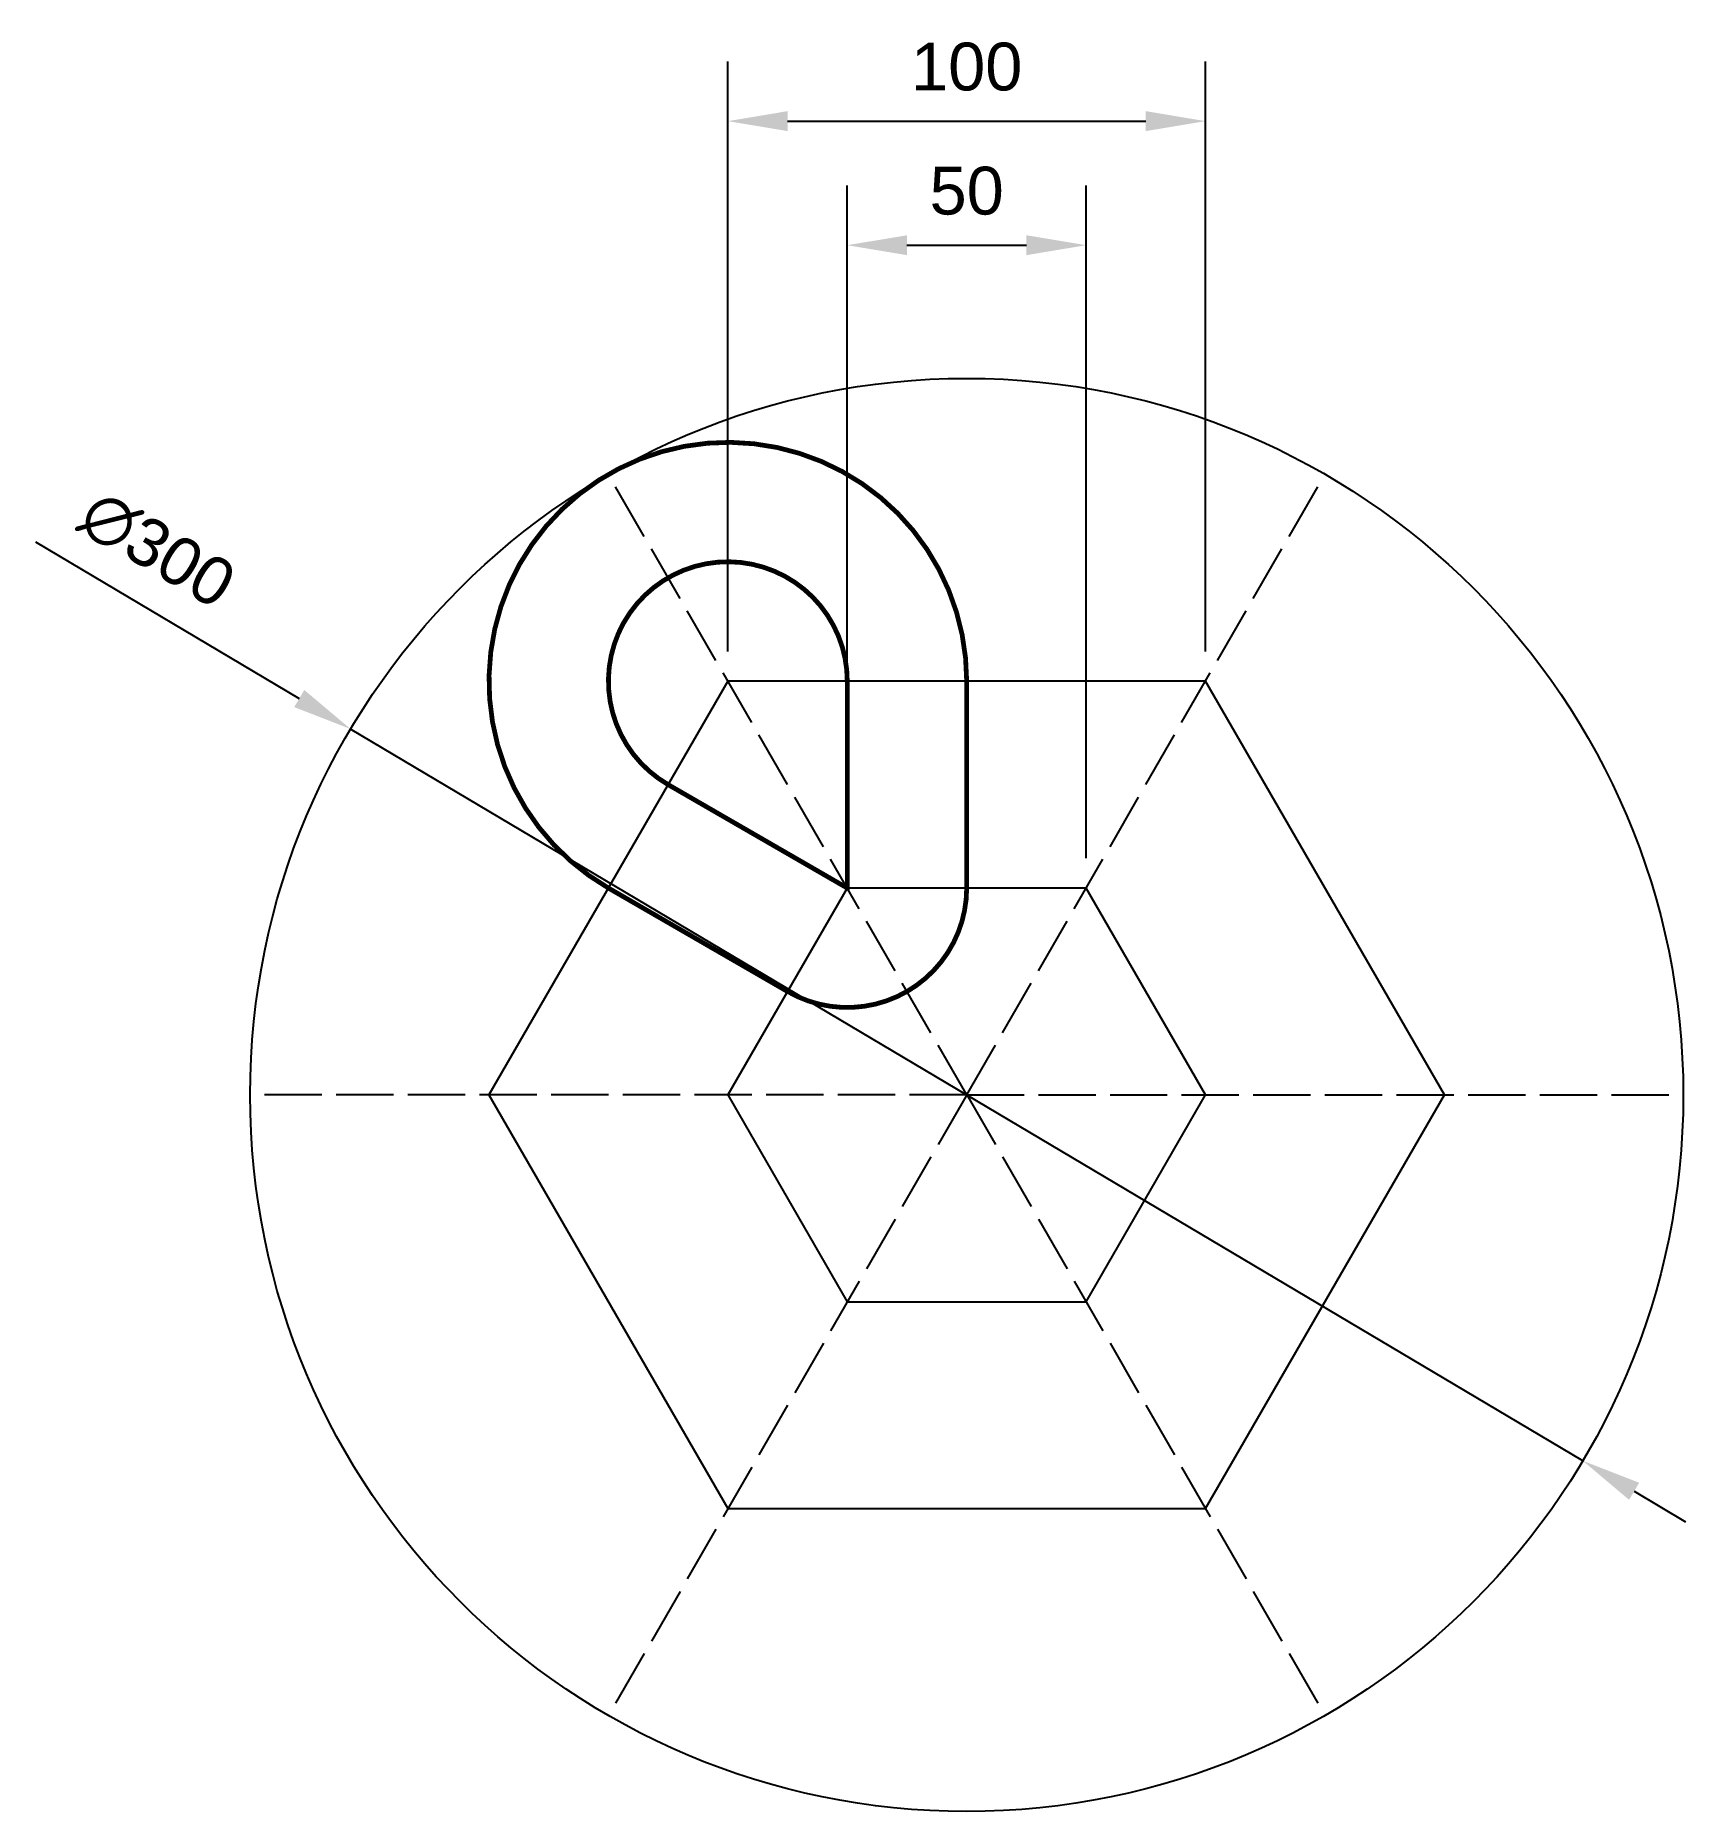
# Model space of a CAD drawing. Header units: millimetres. Extents: x -195 to 150, y -150 to 222.
import ezdxf

# ---------------------------------------------------------------- set-up
doc = ezdxf.new("R2010")
doc.units = ezdxf.units.MM
doc.linetypes.add('ACAD_ISO02W100', pattern=[15, 12, -3])
for name, color, linetype in [('AUXILIARES', 252, 'Continuous'), ('COTAS', 252, 'Continuous'), ('DISCONTINUAS', 252, 'ACAD_ISO02W100')]:
    doc.layers.add(name, color=color, linetype=linetype)
doc.styles.get("Standard").update_dxf_attribs({"font": 'arial.ttf'})
doc.dimstyles.new('ISO-25', dxfattribs={"dimtxt": 10, "dimasz": 12.5, "dimexe": 12.5, "dimexo": 6.25, "dimgap": 6.25, "dimtad": 1, "dimtxsty": 'Standard', "dimcen": 2.5, "dimadec": 0, "dimazin": 0, "dimtfac": 1, "dimtmove": 0, "dimatfit": 3, "dimfxl": 1, "dimarcsym": 0})

# ---------------------------------------------------------------- blocks, each defined once
blk = doc.blocks.new('*D1')
at = {"layer": 'COTAS', "color": 0, "lineweight": -2, "transparency": 16777216}
for p, q in [((-50, 92.85), (-50, 216.34)), ((50, 92.85), (50, 216.34)), ((-37.5, 203.84), (37.5, 203.84))]:
    blk.add_line(p, q, dxfattribs=at)
at = {"layer": 'COTAS', "color": 0, "transparency": 16777216}
for points in [[(-37.5, 205.93), (-37.5, 201.76), (-50, 203.84)], [(37.5, 205.93), (37.5, 201.76), (50, 203.84)]]:
    blk.add_solid(points, dxfattribs=at)
at = {"layer": 'Defpoints', "color": 0, "transparency": 16777216}
for p in [(50, 203.84), (-50, 86.6), (50, 86.6)]:
    blk.add_point(p, dxfattribs=at)
at = {"layer": 'COTAS', "color": 0, "transparency": 16777216, "insert": (0, 215.2), "char_height": 10, "attachment_point": 5}
blk.add_mtext('100', dxfattribs=at)
blk = doc.blocks.new('*D2')
at = {"layer": 'COTAS', "color": 0, "lineweight": -2, "transparency": 16777216}
for p, q in [((-25, 49.55), (-25, 190.37)), ((25, 49.55), (25, 190.37)), ((-12.5, 177.87), (12.5, 177.87))]:
    blk.add_line(p, q, dxfattribs=at)
at = {"layer": 'COTAS', "color": 0, "transparency": 16777216}
for points in [[(-12.5, 179.95), (-12.5, 175.78), (-25, 177.87)], [(12.5, 179.95), (12.5, 175.78), (25, 177.87)]]:
    blk.add_solid(points, dxfattribs=at)
at = {"layer": 'Defpoints', "color": 0, "transparency": 16777216}
for p in [(25, 177.87), (-25, 43.3), (25, 43.3)]:
    blk.add_point(p, dxfattribs=at)
at = {"layer": 'COTAS', "color": 0, "transparency": 16777216, "insert": (0, 189.22), "char_height": 10, "attachment_point": 5}
blk.add_mtext('50', dxfattribs=at)
blk = doc.blocks.new('*D3')
at = {"layer": 'COTAS', "color": 0, "lineweight": -2, "transparency": 16777216}
for p, q in [((-194.93, 115.76), (-139.72, 82.97)), ((128.97, -76.59), (-128.97, 76.59)), ((139.72, -82.97), (150.47, -89.35))]:
    blk.add_line(p, q, dxfattribs=at)
at = {"layer": 'COTAS', "color": 0, "transparency": 16777216}
for points in [[(-138.66, 84.76), (-140.78, 81.18), (-128.97, 76.59)], [(140.78, -81.18), (138.66, -84.76), (128.97, -76.59)]]:
    blk.add_solid(points, dxfattribs=at)
at = {"layer": 'Defpoints', "color": 0, "transparency": 16777216}
for p in [(-128.97, 76.59), (128.97, -76.59)]:
    blk.add_point(p, dxfattribs=at)
at = {"layer": 'COTAS', "color": 0, "transparency": 16777216, "insert": (-169.45, 114.16), "char_height": 10, "attachment_point": 5, "rotation": 329.2967}
blk.add_mtext('∅300', dxfattribs=at)

msp = doc.modelspace()

# ---------------------------------------------------------------- linework, layer by layer
at = {"const_width": 1}
for points in [[(0, 43.301), (0, 86.603, 1.7320508), (-75, 43.301), (-37.5, 21.651, 0.5773503)], [(-25, 43.301), (-25, 86.603, 1.7320508), (-62.5, 64.952)]]:
    msp.add_lwpolyline(points, format="xyb", close=True, dxfattribs=at)
at = {"layer": 'AUXILIARES'}
for points in [[(-50, 86.603), (-100, 0), (-50, -86.603), (50, -86.603), (100, 0), (50, 86.603)], [(-25, 43.301), (-50, 0), (-25, -43.301), (25, -43.301), (50, 0), (25, 43.301)]]:
    msp.add_lwpolyline(points, close=True, dxfattribs=at)
msp.add_circle((0, 0), 150, dxfattribs=at)
at = {"layer": 'DISCONTINUAS'}
for q in [(-75, 129.904), (75, 129.904), (-150, 0), (-75, -129.904), (75, -129.904), (150, 0)]:
    msp.add_line((0, 0), q, dxfattribs=at)

# ---------------------------------------------------------------- dimensions: what is measured, and where the dimension line sits
at = {"layer": 'COTAS'}
for base, p1, p2, picture, middle in [((50, 203.844), (-50, 86.603), (50, 86.603), '*D1', (0, 215.2)), ((25, 177.868), (-25, 43.301), (25, 43.301), '*D2', (0, 189.224))]:
    dim = msp.add_linear_dim(base=base, p1=p1, p2=p2, dimstyle='ISO-25', dxfattribs=at)
    dim.commit()
    dim.dimension.update_dxf_attribs({"geometry": picture, "text_midpoint": middle})
dim = msp.add_diameter_dim_2p(p1=(128.973, -76.589), p2=(-128.973, 76.589), dimstyle='ISO-25', dxfattribs=at)
dim.commit()
dim.dimension.update_dxf_attribs({"geometry": '*D3', "text_midpoint": (-175.395, 104.156), "dimtype": 163})

doc.saveas('drawing.dxf')
